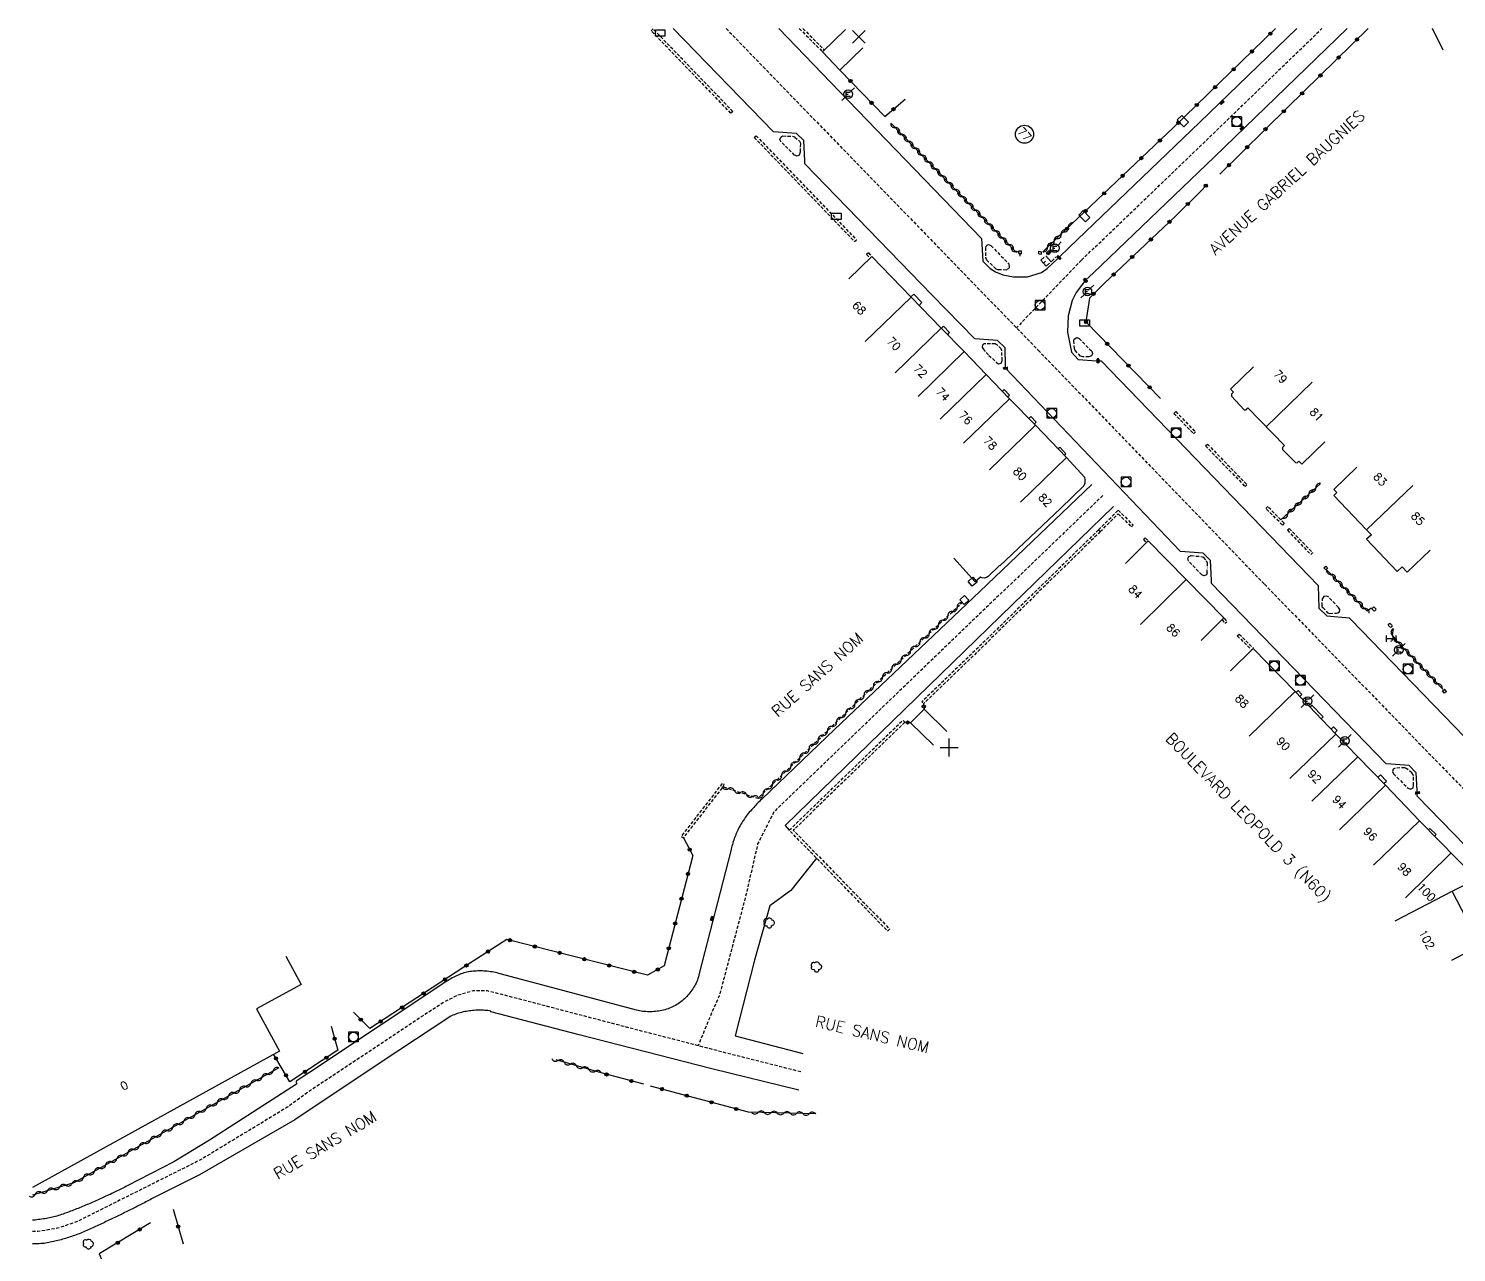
# Model space of a CAD drawing. Header units: millimetres. Extents: x 94999 to 96000, y 132000 to 133001.
# Drawn here: x 94999.4 to 95222.4, y 132808.9 to 133000 of the extents above; entities that cross this region are included whole.
import ezdxf
from ezdxf.enums import TextEntityAlignment as Align

# ---------------------------------------------------------------- set-up
doc = ezdxf.new("R2010")
doc.units = ezdxf.units.MM
doc.linetypes.add('DASHED', pattern=[0.75, 0.5, -0.25])
doc.layers.get('0').update_dxf_attribs({"linetype": 'CONTINUOUS'})
for name, color, linetype in [('W0001', 6, 'DASHED'), ('W0008', 7, 'CONTINUOUS'), ('W0100', 7, 'CONTINUOUS'), ('W0105', 7, 'CONTINUOUS'), ('W0112', 1, 'DASHED'), ('W0300', 7, 'CONTINUOUS'), ('W0310', 3, 'CONTINUOUS'), ('W0322', 7, 'CONTINUOUS'), ('W0400', 7, 'CONTINUOUS'), ('W0420', 7, 'CONTINUOUS'), ('W0471', 7, 'CONTINUOUS'), ('W0984', 7, 'CONTINUOUS'), ('W0989', 7, 'CONTINUOUS'), ('W0991', 7, 'CONTINUOUS'), ('W1102', 7, 'CONTINUOUS'), ('W1471', 7, 'CONTINUOUS'), ('W1474', 7, 'CONTINUOUS')]:
    doc.layers.add(name, color=color, linetype=linetype)
doc.styles.get("Standard").update_dxf_attribs({"font": 'romans.shx', "width": 0.85})

# ---------------------------------------------------------------- blocks, each defined once
blk = doc.blocks.new('T400')
for p, q in [((-0.15, 0.3), (0.15, 0.3)), ((-0.15, -0.25), (-0.15, 0.3)), ((-0.15, 0.15), (0.15, 0.15)), ((-0.15, 0), (0.15, 0)), ((0.15, 0.3), (0.15, -0.25)), ((-0.15, -0.15), (0.15, -0.15)), ((-0.15, -0.25), (-0.15, -0.3)), ((-0.15, -0.3), (0.15, -0.3)), ((0.15, -0.3), (0.15, -0.25))]:
    blk.add_line(p, q)
blk = doc.blocks.new('T471')
for p, q in [((-0.333334, 0.333334), (-0.333334, -0.333334)), ((-0.333334, 0.333334), (0.333334, 0.333334)), ((-0.333334, 0), (0, 0)), ((0.500001, 0.500001), (1.000002, 1.000002)), ((-0.500001, -0.500001), (-1.000002, -1.000002)), ((-0.333334, -0.333334), (0.333334, -0.333334))]:
    blk.add_line(p, q)
blk.add_ellipse((0, 0), major_axis=(0.471405, 0.471405), ratio=1, start_param=5.4977871438, end_param=11.780972451)
blk = doc.blocks.new('T420')
for p, q in [((0.75, 0.75), (-0.75, 0.75)), ((-0.75, 0.75), (-0.75, -0.75)), ((0.75, 0.75), (0.75, -0.75)), ((0.75, -0.75), (-0.75, -0.75))]:
    blk.add_line(p, q)
blk.add_ellipse((0, 0), major_axis=(-0.53, 0.53), ratio=1, start_param=3.926991, end_param=10.210176)
blk = doc.blocks.new('T1471')
at = {"color": 0, "linetype": 'Continuous', "flags": 128}
blk.add_lwpolyline([(-0.75, -0.5), (-0.75, 0.5), (0.75, 0.5), (0.75, -0.5), (-0.75, -0.5)], dxfattribs=at)
blk = doc.blocks.new('t991o')
at = {"color": 0, "linetype": 'Continuous'}
for p, q in [((-1, 1), (1, -1)), ((-1, -1), (1, 1))]:
    blk.add_line(p, q, dxfattribs=at)
blk = doc.blocks.new('t322o')
at = {"color": 0, "linetype": 'Continuous'}
for radius in [0.25, 0.15]:
    blk.add_circle((0, 0), radius, dxfattribs=at)
blk = doc.blocks.new('t310o')
at = {"color": 0, "linetype": 'Continuous'}
for centre, start, end in [((-0.5, 0.38), 216.8699, 323.1304), ((0.5, -0.37), 36.8699, 143.1303)]:
    blk.add_arc(centre, 0.625, start, end, dxfattribs=at)
blk = doc.blocks.new('t112o')
at = {"color": 0, "linetype": 'Continuous'}
for p, q in [((-0.5, 0.5), (0.5, 0.5)), ((-0.5, -0.5), (-0.5, 0.5)), ((0.5, 0.5), (0.5, -0.5)), ((0.5, -0.5), (-0.5, -0.5))]:
    blk.add_line(p, q, dxfattribs=at)
blk = doc.blocks.new('T300')
for p, q in [((-0.8, 0.51), (-0.86, 0.34)), ((-0.86, 0.34), (-0.86, 0.17)), ((-0.86, 0.17), (-0.74, 0.06)), ((-0.69, 0.63), (-0.8, 0.51)), ((-0.8, -0.06), (-0.74, 0.06)), ((-0.74, 0.06), (-0.69, 0.11)), ((-0.57, 0.69), (-0.69, 0.63)), ((-0.46, 0.69), (-0.57, 0.69)), ((-0.29, 0.63), (-0.46, 0.69)), ((-0.29, 0.63), (-0.17, 0.74)), ((-0.23, 0.57), (-0.29, 0.63)), ((-0.17, 0.74), (-0.06, 0.8)), ((-0.06, 0.8), (0.06, 0.8)), ((0.06, 0.8), (0.23, 0.74)), ((0.23, 0.74), (0.34, 0.63)), ((0.34, 0.63), (0.4, 0.51)), ((0.46, 0.46), (0.34, 0.46)), ((0.4, 0.51), (0.4, 0.46)), ((0.57, 0.4), (0.46, 0.46)), ((0.57, 0.4), (0.69, 0.29)), ((0.69, 0.29), (0.74, 0.17)), ((0.74, 0.06), (0.69, -0.17)), ((0.74, 0.17), (0.74, 0.06)), ((-0.8, -0.17), (-0.8, -0.06)), ((-0.8, -0.23), (-0.8, -0.17)), ((-0.74, -0.34), (-0.8, -0.23)), ((-0.69, -0.4), (-0.74, -0.34)), ((-0.51, -0.46), (-0.69, -0.4)), ((-0.4, -0.46), (-0.51, -0.46)), ((-0.4, -0.46), (-0.34, -0.46)), ((-0.34, -0.46), (-0.34, -0.4)), ((-0.34, -0.51), (-0.34, -0.46)), ((-0.29, -0.63), (-0.34, -0.51)), ((-0.17, -0.74), (-0.29, -0.63)), ((-0.06, -0.8), (-0.17, -0.74)), ((0.06, -0.8), (-0.06, -0.8)), ((0.17, -0.74), (0.06, -0.8)), ((0.23, -0.69), (0.17, -0.74)), ((0.29, -0.46), (0.23, -0.46)), ((0.29, -0.63), (0.23, -0.69)), ((0.46, -0.4), (0.29, -0.46)), ((0.34, -0.51), (0.29, -0.63)), ((0.34, -0.51), (0.34, -0.46)), ((0.57, -0.34), (0.46, -0.4)), ((0.63, -0.29), (0.57, -0.34)), ((0.69, -0.17), (0.63, -0.29))]:
    blk.add_line(p, q)
blk = doc.blocks.new('T1474')
at = {"color": 0, "linetype": 'Continuous', "flags": 128}
for points in [[(-0.75, -0.5), (-0.75, 0.5)], [(-0.75, 0), (0.75, 0)], [(0.75, 0), (0.75, -0.5), (0.75, 0.5)]]:
    blk.add_lwpolyline(points, dxfattribs=at)

msp = doc.modelspace()

# ---------------------------------------------------------------- linework, layer by layer
at = {"layer": 'W0001'}
msp.add_line((95163.84, 132963.84), (95153.7, 132953.28), dxfattribs=at)
msp.add_lwpolyline([(95108.35, 133000), (95114.13, 132994.03), (95150.15, 132956.94), (95157.1, 132949.78), (95192.44, 132913.24), (95227.77, 132876.93), (95249.36, 132854.59), (95288.1, 132814.52)], dxfattribs=at)
at = {"layer": 'W0001', "flags": 128}
for points in [[(95163.84, 132963.84), (95182.18, 132981.43), (95201.39, 133000)], [(95167.17, 132927.09), (95148.25, 132908.91), (95129.24, 132890.63), (95115.81, 132877.72), (95113.27, 132872.7), (95111.48, 132864.89), (95107.96, 132851.55), (95107.26, 132848.97), (95106.13, 132846.47), (95103.98, 132841.2)], [(95120.01, 132837.12), (95109.39, 132839.8), (95092.13, 132844.27), (95073.37, 132849.18), (95071.1, 132849.75), (95068.79, 132849.75), (95066.32, 132849.03), (95064.39, 132848.06), (95060.73, 132845.69), (95043.26, 132834.1), (95039.81, 132831.6), (95026.34, 132823.43), (95006.9, 132813.7), (95003.92, 132812.7), (95000.84, 132812.19), (95000, 132812.2)]]:
    msp.add_lwpolyline(points, dxfattribs=at)
at = {"layer": 'W0008'}
msp.add_line((95115.76, 132983.89), (95100.09, 133000), dxfattribs=at)
for points in [[(95116.58, 133000), (95127.42, 132988.76), (95148.22, 132967.23), (95148.43, 132963.71), (95149.61, 132962.52), (95150.41, 132962.04), (95151.59, 132961.56), (95153.24, 132961.23), (95155.43, 132961.25), (95157.58, 132961.91), (95158.51, 132962.55), (95160.11, 132964.04), (95160.31, 132964.27), (95161.92, 132965.8)], [(95240.63, 132855.12), (95216.29, 132880.16), (95216.31, 132880.68), (95216.26, 132881.03), (95216.11, 132883.82), (95215.02, 132884.94), (95211.42, 132885.21), (95211.42, 132885.21), (95184.17, 132913.37), (95184.15, 132913.89), (95183.99, 132916.94), (95182.87, 132918.12), (95179.33, 132918.35), (95152, 132946.97), (95151.99, 132947.3), (95151.91, 132950.16), (95150.74, 132951.31), (95147.21, 132951.55), (95140.47, 132958.45), (95120.63, 132978.88), (95120.63, 132979.37), (95120.46, 132982.51), (95119.33, 132983.64), (95115.76, 132983.89)], [(95165.73, 132961.87), (95164.49, 132960.7), (95163, 132958.78), (95162.38, 132957.55), (95161.76, 132955.17), (95161.69, 132952.59), (95162.29, 132949.48), (95163.34, 132948.34), (95166.17, 132948.12), (95166.43, 132948.12), (95166.9, 132948.12), (95200.81, 132913.07), (95200.94, 132909.51), (95202.16, 132908.33), (95205.68, 132908.02), (95205.99, 132907.71), (95222.04, 132891.09), (95239.26, 132873.32)]]:
    msp.add_lwpolyline(points, dxfattribs=at)
at = {"layer": 'W0008', "flags": 128}
for points in [[(95161.94, 132965.81), (95182.26, 132985.31), (95197.46, 133000)], [(95165.73, 132961.87), (95184.65, 132980), (95205.37, 133000)], [(95165.48, 132928.82), (95147.97, 132912.14), (95125.3, 132890.57), (95113.92, 132879.7), (95113.73, 132879.52), (95113.54, 132879.34), (95113.36, 132879.15), (95113.17, 132878.97), (95112.99, 132878.78), (95112.82, 132878.59), (95112.65, 132878.4), (95112.48, 132878.21), (95112.31, 132878.02), (95112.14, 132877.83), (95111.97, 132877.64), (95111.81, 132877.44), (95111.65, 132877.25), (95111.49, 132877.04), (95111.34, 132876.84), (95111.2, 132876.63), (95111.05, 132876.42), (95110.91, 132876.21), (95110.78, 132876), (95110.65, 132875.78), (95110.52, 132875.56), (95110.4, 132875.34), (95110.29, 132875.11), (95110.19, 132874.88), (95110.09, 132874.66), (95109.99, 132874.44), (95109.89, 132874.21), (95109.8, 132873.98), (95109.71, 132873.76), (95109.63, 132873.53), (95109.55, 132873.3), (95109.47, 132873.06), (95109.39, 132872.83), (95109.32, 132872.6), (95109.25, 132872.36), (95109.18, 132872.13), (95109.12, 132871.89), (95109.06, 132871.65), (95104.16, 132852.46), (95104.1, 132852.21), (95104.03, 132851.95), (95103.95, 132851.7), (95103.86, 132851.45), (95103.76, 132851.21), (95103.65, 132850.97), (95103.53, 132850.73), (95103.4, 132850.5), (95103.27, 132850.28), (95103.14, 132850.07), (95103, 132849.86), (95102.85, 132849.65), (95102.7, 132849.45), (95102.54, 132849.26), (95102.38, 132849.07), (95102.2, 132848.89), (95102.03, 132848.71), (95101.84, 132848.54), (95101.65, 132848.37), (95101.46, 132848.21), (95101.26, 132848.05), (95101.05, 132847.9), (95100.85, 132847.76), (95100.64, 132847.63), (95100.42, 132847.5), (95100.2, 132847.38), (95099.98, 132847.26), (95099.75, 132847.16), (95099.51, 132847.06), (95099.27, 132846.97), (95099.03, 132846.89), (95098.79, 132846.82), (95098.55, 132846.76), (95098.3, 132846.7), (95098.06, 132846.65), (95097.81, 132846.61), (95097.56, 132846.58), (95097.31, 132846.55), (95097.06, 132846.53), (95096.8, 132846.51), (95096.55, 132846.5), (95096.3, 132846.5), (95096.05, 132846.5), (95095.81, 132846.52), (95095.56, 132846.54), (95095.31, 132846.57), (95095.07, 132846.61), (95094.83, 132846.65), (95094.59, 132846.71), (95094.35, 132846.77), (95082.04, 132850.01), (95073.08, 132852.43), (95072.83, 132852.5), (95072.58, 132852.57), (95072.33, 132852.62), (95072.07, 132852.67), (95071.82, 132852.72), (95071.56, 132852.76), (95071.31, 132852.79), (95071.05, 132852.82), (95070.79, 132852.84), (95070.53, 132852.86), (95070.29, 132852.87), (95070.04, 132852.87), (95069.8, 132852.87), (95069.56, 132852.87), (95069.32, 132852.86), (95069.07, 132852.85), (95068.83, 132852.83), (95068.59, 132852.8), (95068.35, 132852.77), (95068.11, 132852.73), (95067.87, 132852.68), (95067.63, 132852.62), (95067.4, 132852.56), (95067.16, 132852.48), (95066.93, 132852.4), (95066.7, 132852.31), (95066.48, 132852.22), (95066.25, 132852.12), (95066.03, 132852.02), (95065.8, 132851.91), (95065.58, 132851.79), (95065.36, 132851.67), (95065.15, 132851.54), (95064.93, 132851.41), (95064.73, 132851.26), (95043.13, 132836.92), (95041.2, 132835.65), (95041.25, 132835.21), (95027.66, 132826.48), (95022.1, 132823.08), (95014.8, 132819.31), (95014.58, 132819.2), (95014.36, 132819.09), (95014.14, 132818.97), (95013.92, 132818.86), (95013.7, 132818.75), (95013.48, 132818.64), (95013.26, 132818.54), (95013.04, 132818.43), (95012.82, 132818.32), (95012.6, 132818.21), (95012.38, 132818.11), (95012.16, 132818), (95011.94, 132817.9), (95011.71, 132817.8), (95011.49, 132817.69), (95011.27, 132817.59), (95011.04, 132817.49), (95010.82, 132817.39), (95010.6, 132817.29), (95010.37, 132817.19), (95010.15, 132817.09), (95009.92, 132816.99), (95009.69, 132816.89), (95009.46, 132816.79), (95009.23, 132816.69), (95009, 132816.59), (95008.77, 132816.49), (95008.54, 132816.39), (95008.3, 132816.29), (95008.07, 132816.2), (95007.84, 132816.1), (95007.61, 132816), (95007.37, 132815.91), (95007.14, 132815.81), (95006.91, 132815.72), (95006.67, 132815.62), (95006.44, 132815.53), (95006.21, 132815.44), (95005.97, 132815.35), (95005.74, 132815.26), (95005.5, 132815.18), (95005.26, 132815.09), (95005.02, 132815.01), (95004.79, 132814.92), (95004.55, 132814.84), (95004.31, 132814.76), (95004.07, 132814.69), (95003.84, 132814.61), (95003.6, 132814.55), (95003.37, 132814.49), (95003.14, 132814.43), (95002.9, 132814.38), (95002.66, 132814.33), (95002.43, 132814.28), (95002.18, 132814.24), (95001.93, 132814.2), (95001.68, 132814.16), (95001.42, 132814.12), (95001.17, 132814.09), (95000.92, 132814.05), (95000.67, 132814.02), (95000.42, 132813.99), (95000.17, 132813.97), (95000, 132813.95)], [(95168.85, 132925.36), (95153.1, 132910.09), (95117.56, 132875.58), (95118.22, 132874.87)], [(95122.47, 132870.48), (95118.43, 132865.41), (95115.15, 132863.03), (95112.76, 132854.54), (95109.76, 132842.74), (95120.34, 132840.01)], [(95119.69, 132834.24), (95106.1, 132837.59), (95085.42, 132842.92), (95071.6, 132846.47), (95071.62, 132846.61), (95071.38, 132846.65), (95071.15, 132846.68), (95070.91, 132846.7), (95070.67, 132846.72), (95070.44, 132846.74), (95070.2, 132846.75), (95069.96, 132846.75), (95069.72, 132846.75), (95069.48, 132846.74), (95069.24, 132846.73), (95068.99, 132846.72), (95068.74, 132846.69), (95068.5, 132846.67), (95068.25, 132846.64), (95068.01, 132846.6), (95067.76, 132846.56), (95067.52, 132846.52), (95067.28, 132846.47), (95067.04, 132846.41), (95066.8, 132846.35), (95066.57, 132846.28), (95066.34, 132846.21), (95066.12, 132846.13), (95065.9, 132846.04), (95065.68, 132845.95), (95065.47, 132845.85), (95065.25, 132845.74), (95065.04, 132845.62), (95054.61, 132838.72), (95040.97, 132829.65), (95026.08, 132821.06), (95018.8, 132817.39), (95018.58, 132817.28), (95018.37, 132817.16), (95018.15, 132817.05), (95017.93, 132816.93), (95017.71, 132816.82), (95017.49, 132816.7), (95017.27, 132816.59), (95017.05, 132816.47), (95016.83, 132816.36), (95016.61, 132816.25), (95016.39, 132816.14), (95016.17, 132816.02), (95015.95, 132815.91), (95015.73, 132815.8), (95015.51, 132815.69), (95015.29, 132815.58), (95015.07, 132815.47), (95014.85, 132815.36), (95014.63, 132815.25), (95014.4, 132815.14), (95014.18, 132815.03), (95013.96, 132814.92), (95013.74, 132814.81), (95013.52, 132814.71), (95013.29, 132814.6), (95013.07, 132814.49), (95012.85, 132814.39), (95012.62, 132814.28), (95012.4, 132814.17), (95012.18, 132814.07), (95011.95, 132813.96), (95011.72, 132813.85), (95011.49, 132813.74), (95011.26, 132813.63), (95011.03, 132813.52), (95010.8, 132813.41), (95010.57, 132813.3), (95010.34, 132813.19), (95010.11, 132813.08), (95009.88, 132812.97), (95009.65, 132812.86), (95009.42, 132812.76), (95009.19, 132812.65), (95008.96, 132812.54), (95008.73, 132812.44), (95008.5, 132812.34), (95008.26, 132812.23), (95008.03, 132812.14), (95007.79, 132812.04), (95007.56, 132811.94), (95007.32, 132811.85), (95007.08, 132811.76), (95006.84, 132811.67), (95006.6, 132811.58), (95006.36, 132811.5), (95006.12, 132811.42), (95005.89, 132811.35), (95005.65, 132811.27), (95005.42, 132811.2), (95005.18, 132811.13), (95004.94, 132811.05), (95004.71, 132810.99), (95004.47, 132810.92), (95004.23, 132810.85), (95003.99, 132810.79), (95003.75, 132810.73), (95003.51, 132810.67), (95003.27, 132810.62), (95003.03, 132810.57), (95002.79, 132810.52), (95002.55, 132810.47), (95002.31, 132810.43), (95002.06, 132810.39), (95001.82, 132810.35), (95001.57, 132810.32), (95001.32, 132810.3), (95001.08, 132810.27), (95000.82, 132810.26), (95000.57, 132810.25), (95000.32, 132810.26), (95000.07, 132810.27), (95000, 132810.27)]]:
    msp.add_lwpolyline(points, dxfattribs=at)
at = {"layer": 'W0100', "flags": 128}
for points in [[(95220.36, 132996.64), (95218.69, 133000)], [(95160.6, 132925.14), (95151.11, 132916.12), (95151.06, 132916.17), (95149.25, 132914.46), (95149.02, 132914.31), (95148.68, 132914.22), (95148.31, 132914.25), (95148.07, 132914.37), (95147.23, 132913.62), (95143.9, 132917.34)], [(95140.72, 132888.1), (95137.15, 132891.6), (95139.26, 132893.74), (95142.82, 132890.24)], [(95039.6, 132855.16), (95041.99, 132850.77), (95034.99, 132846.95), (95038.59, 132840.37), (95000, 132819.07)]]:
    msp.add_lwpolyline(points, dxfattribs=at)
at = {"layer": 'W0100'}
for points in [[(95129.72, 132996.98), (95126.1, 132993.53), (95123.38, 132996.39), (95126.99, 132999.84)], [(95127.51, 132960.94), (95131.1, 132964.41), (95137.23, 132958.08), (95141.93, 132953.24), (95145.51, 132949.57), (95148.98, 132945.97), (95152.61, 132942.22), (95156.65, 132938.07), (95161.52, 132933.01), (95164.33, 132929.97), (95164.35, 132929.54), (95164.38, 132929.01), (95164.2, 132928.61), (95160.6, 132925.14)], [(95158.31, 132964.96), (95158.51, 132964.76), (95159.09, 132965.28), (95158.89, 132965.48), (95158.31, 132964.96)], [(95159.09, 132965.28), (95158.51, 132964.76), (95158.31, 132964.96)], [(95190.72, 132947.19), (95187.13, 132943.7), (95187.58, 132943.21), (95187.28, 132942.94), (95187.26, 132942.59), (95189.26, 132940.5), (95189.56, 132940.5), (95189.85, 132940.77), (95195.56, 132934.89), (95195.26, 132934.61), (95195.23, 132934.29), (95197.25, 132932.24), (95197.51, 132932.19), (95197.81, 132932.46), (95198.27, 132931.98), (95201.85, 132935.46)], [(95206.85, 132931.51), (95203.24, 132928.05), (95203.71, 132927.55), (95203.24, 132927.1), (95208.39, 132921.74), (95209.12, 132920.98), (95208.37, 132920.27), (95213.17, 132915.26), (95213.91, 132915.97), (95214.71, 132915.13), (95218.32, 132918.59)], [(95170.72, 132916.5), (95174.29, 132920.01), (95186.1, 132907.98), (95182.53, 132904.47)], [(95221.69, 132854.58), (95226.12, 132856.89), (95221.72, 132865.33), (95225.52, 132867.27), (95216.66, 132876.33), (95211.32, 132881.87), (95207.01, 132886.32), (95203.6, 132889.84), (95197.2, 132896.52), (95190.67, 132903.21), (95187.1, 132899.72)]]:
    msp.add_lwpolyline(points, dxfattribs=at)
at = {"layer": 'W0105'}
for p, q in [((95137.21, 132958.1), (95137.68, 132958.55)), ((95137.68, 132958.55), (95138.94, 132957.22)), ((95138.49, 132956.79), (95138.94, 132957.22)), ((95141.96, 132953.2), (95142.3, 132953.53)), ((95142.3, 132953.53), (95143.26, 132952.53)), ((95142.92, 132952.21), (95143.26, 132952.53)), ((95151.49, 132943.38), (95151.76, 132943.64)), ((95151.76, 132943.64), (95152.59, 132942.77)), ((95152.32, 132942.52), (95152.59, 132942.77)), ((95155.62, 132939.11), (95155.95, 132939.43)), ((95155.95, 132939.43), (95156.78, 132938.55)), ((95156.46, 132938.24), (95156.78, 132938.55)), ((95160.21, 132934.36), (95160.49, 132934.63)), ((95161.42, 132933.63), (95160.49, 132934.63)), ((95161.16, 132933.38), (95161.42, 132933.63)), ((95197.37, 132896.34), (95197.69, 132896.65)), ((95198.29, 132896.04), (95197.69, 132896.65)), ((95197.96, 132895.72), (95198.29, 132896.04)), ((95199.51, 132894.1), (95199.81, 132894.38)), ((95201.58, 132892.55), (95199.81, 132894.38)), ((95201.28, 132892.26), (95201.58, 132892.55)), ((95202.84, 132890.63), (95203.19, 132890.97)), ((95203.77, 132890.39), (95203.19, 132890.97)), ((95203.41, 132890.04), (95203.77, 132890.39)), ((95210.14, 132883.09), (95210.55, 132883.48)), ((95211.49, 132882.5), (95210.55, 132883.48)), ((95211.08, 132882.12), (95211.49, 132882.5)), ((95218.03, 132874.93), (95218.25, 132875.14)), ((95218.25, 132875.14), (95219.23, 132874.17)), ((95219, 132873.94), (95219.23, 132874.17))]:
    msp.add_line(p, q, dxfattribs=at)
at = {"layer": 'W0112'}
for p, q in [((95119.78, 133000), (95123.39, 132996.39)), ((95120.35, 133000), (95123.67, 132996.67)), ((95096.64, 132999.66), (95096.93, 132999.94)), ((95109.1, 132986.78), (95096.64, 132999.66)), ((95109.39, 132987.06), (95096.93, 132999.94)), ((95109.39, 132987.06), (95109.1, 132986.78)), ((95112.74, 132983.01), (95113.03, 132983.28)), ((95112.74, 132983.01), (95128.4, 132966.76)), ((95113.03, 132983.28), (95128.69, 132967.04)), ((95119.94, 132982.01), (95119.91, 132980.7)), ((95128.4, 132966.76), (95128.69, 132967.04)), ((95130.58, 132964.99), (95130.28, 132964.72)), ((95130.28, 132964.72), (95130.81, 132964.14)), ((95130.58, 132964.99), (95131.1, 132964.41)), ((95149.72, 132966.1), (95152.53, 132963.23)), ((95154.05, 132964.89), (95154.09, 132965.28)), ((95154.09, 132965.28), (95154.5, 132965.28)), ((95157.19, 132964.83), (95157.21, 132965.23)), ((95157.21, 132965.23), (95157.62, 132965.16)), ((95149.37, 132948.97), (95150.62, 132947.84)), ((95164.52, 132950.52), (95165.48, 132949.63)), ((95178.28, 132939.93), (95178.57, 132940.21)), ((95178.28, 132939.93), (95181.35, 132936.75)), ((95178.57, 132940.21), (95181.64, 132937.02)), ((95181.64, 132937.02), (95181.35, 132936.75)), ((95183.23, 132934.86), (95183.51, 132935.14)), ((95183.23, 132934.86), (95189.41, 132928.5)), ((95183.51, 132935.14), (95189.7, 132928.78)), ((95189.7, 132928.78), (95189.41, 132928.5)), ((95166.79, 132921.46), (95169.59, 132924.25)), ((95169.59, 132924.25), (95171.64, 132922.19)), ((95192.64, 132925.09), (95192.93, 132925.37)), ((95195.23, 132922.49), (95192.64, 132925.09)), ((95195.51, 132922.77), (95192.93, 132925.37)), ((95171.64, 132922.19), (95171.92, 132922.47)), ((95195.51, 132922.77), (95195.23, 132922.49)), ((95196, 132921.67), (95196.29, 132921.95)), ((95196.29, 132921.95), (95199.95, 132918.17)), ((95166.51, 132921.75), (95166.79, 132921.46)), ((95173.51, 132920.23), (95173.81, 132920.51)), ((95173.51, 132920.23), (95173.99, 132919.73)), ((95173.81, 132920.51), (95174.28, 132920.01)), ((95196, 132921.67), (95199.66, 132917.89)), ((95199.95, 132918.17), (95199.66, 132917.89)), ((95183.5, 132915.02), (95183.5, 132915.78)), ((95201.71, 132915.81), (95201.99, 132916.09)), ((95201.71, 132915.81), (95202, 132915.52)), ((95201.99, 132916.09), (95202.28, 132915.8)), ((95202.28, 132915.8), (95202, 132915.52)), ((95201.45, 132909.89), (95201.48, 132911.02)), ((95209.22, 132909.42), (95209.5, 132909.71)), ((95209.22, 132909.42), (95209.6, 132909.05)), ((95209.5, 132909.71), (95209.88, 132909.33)), ((95209.88, 132909.33), (95209.6, 132909.05)), ((95185.81, 132907.72), (95186.23, 132907.15)), ((95186.12, 132907.96), (95186.55, 132907.39)), ((95186.23, 132907.15), (95186.55, 132907.39)), ((95211.74, 132906.86), (95212.01, 132907.15)), ((95211.74, 132906.86), (95212.14, 132906.49)), ((95212.01, 132907.15), (95212.41, 132906.78)), ((95212.41, 132906.78), (95212.14, 132906.49)), ((95188.18, 132905.19), (95188.46, 132905.47)), ((95188.18, 132905.19), (95190.41, 132902.99)), ((95188.46, 132905.47), (95190.69, 132903.27)), ((95220.25, 132896.59), (95220.55, 132896.85)), ((95220.55, 132896.25), (95220.25, 132896.59)), ((95220.85, 132896.51), (95220.55, 132896.85)), ((95220.85, 132896.51), (95220.55, 132896.25)), ((95212.59, 132883.65), (95214.86, 132881.39))]:
    msp.add_line(p, q, dxfattribs=at)
for points in [[(95119.91, 132980.7), (95119.75, 132980.23), (95119.46, 132980.1), (95119.05, 132980.23), (95116.88, 132982.35), (95116.74, 132982.67), (95116.87, 132983.06), (95117.21, 132983.23), (95118.7, 132983.19), (95118.92, 132983.14), (95119.09, 132983.06), (95119.81, 132982.41), (95119.93, 132982.22), (95119.94, 132982.01)], [(95149.72, 132966.1), (95149.39, 132966.25), (95149.1, 132966.21), (95148.9, 132965.99), (95148.85, 132965.79), (95148.85, 132964.23), (95148.85, 132964.23), (95148.96, 132964.05), (95149.03, 132963.88), (95150.49, 132962.49), (95150.72, 132962.39), (95150.86, 132962.38), (95152.09, 132962.35), (95152.47, 132962.52), (95152.59, 132962.7), (95152.53, 132963.23)], [(95154.05, 132964.89), (95154.46, 132964.89), (95154.5, 132965.28)], [(95157.19, 132964.83), (95157.6, 132964.77), (95157.62, 132965.16)], [(95165.48, 132949.63), (95165.56, 132949.27), (95165.55, 132949.24), (95165.42, 132948.91), (95165.02, 132948.76), (95164.05, 132948.77), (95163.88, 132948.8), (95163.72, 132948.87), (95162.96, 132949.63), (95162.79, 132949.82), (95162.76, 132950.03), (95162.67, 132951.19), (95162.71, 132951.5), (95163.12, 132951.76), (95163.51, 132951.63), (95164.52, 132950.52)], [(95150.62, 132947.84), (95150.88, 132947.66), (95150.88, 132947.66), (95151.29, 132947.76), (95151.46, 132948.19), (95151.39, 132949.73), (95151.31, 132949.99), (95150.74, 132950.57), (95150.54, 132950.7), (95150.37, 132950.77), (95148.9, 132950.8), (95148.6, 132950.77), (95148.4, 132950.56), (95148.35, 132950.25), (95148.48, 132949.98), (95149.37, 132948.97)], [(95166.51, 132921.75), (95169.59, 132924.81), (95171.92, 132922.47)], [(95183.5, 132915.02), (95183.36, 132914.71), (95183, 132914.58), (95182.62, 132914.71), (95180.57, 132916.86), (95180.44, 132917.25), (95180.62, 132917.6), (95180.97, 132917.71), (95182.49, 132917.59), (95182.71, 132917.52), (95182.88, 132917.45), (95183.33, 132916.93), (95183.46, 132916.57), (95183.5, 132915.78)], [(95201.45, 132909.89), (95201.4, 132909.7), (95201.55, 132909.6), (95202.26, 132908.81), (95202.63, 132908.68), (95203.63, 132908.74), (95203.87, 132908.81), (95204.13, 132908.96), (95204.18, 132909.29), (95203.97, 132909.62), (95202.46, 132911.24), (95202.15, 132911.4), (95201.71, 132911.34), (95201.48, 132911.02)], [(95214.86, 132881.39), (95215.26, 132881.25), (95215.67, 132881.46), (95215.73, 132881.86), (95215.69, 132883.29), (95215.66, 132883.49), (95215.46, 132883.78), (95214.81, 132884.33), (95214.54, 132884.5), (95214.34, 132884.6), (95212.84, 132884.54), (95212.55, 132884.37), (95212.44, 132883.99), (95212.59, 132883.65)]]:
    msp.add_lwpolyline(points, dxfattribs=at)
at = {"layer": 'W0112', "flags": 128}
for points in [[(95166.51, 132921.75), (95148.27, 132903.9), (95138.9, 132894.87), (95139.17, 132894.58)], [(95166.79, 132921.46), (95148.54, 132903.62), (95139.17, 132894.58), (95139.26, 132893.74)], [(95107.89, 132881.61), (95108.03, 132882.03), (95107.73, 132882.13), (95101.34, 132873.91), (95101.69, 132873.64), (95107.89, 132881.61), (95107.89, 132881.61), (95113.35, 132879.84), (95132.82, 132898.78), (95145.17, 132910.36)]]:
    msp.add_lwpolyline(points, dxfattribs=at)
msp.add_lwpolyline([(95136.26, 132891.71), (95118.84, 132874.84), (95133.89, 132859.41), (95133.57, 132859.1), (95118.21, 132874.84), (95135.95, 132892.03)], close=True, dxfattribs=at)
at = {"layer": 'W0310'}
for p, q in [((95134.05, 132985.24), (95153.72, 132965.03)), ((95157.81, 132965.14), (95160.33, 132967.57)), ((95201.19, 132929), (95194.99, 132923.28))]:
    msp.add_line(p, q, dxfattribs=at)
for points in [[(95202.12, 132915.49), (95208.43, 132909.11), (95209.13, 132909.54)], [(95212.55, 132906.32), (95212.35, 132905.29), (95213.01, 132904.48), (95220.29, 132896.85)]]:
    msp.add_lwpolyline(points, dxfattribs=at)
at = {"layer": 'W0310', "flags": 128}
for points in [[(95038.47, 132837.77), (95006.47, 132819.79), (95000, 132817.89)], [(95088.83, 132836.95), (95081.81, 132838.98)], [(95122.34, 132830.56), (95111.86, 132830.81)]]:
    msp.add_lwpolyline(points, dxfattribs=at)
at = {"layer": 'W0322', "flags": 128}
for points in [[(95194.16, 133000), (95178.23, 132984.55), (95160.33, 132967.57)], [(95185.46, 132977.28), (95196.03, 132987.66), (95208.64, 133000)], [(95167.41, 132960.22), (95178.5, 132970.68), (95182.24, 132974.38), (95183.51, 132975.73)], [(95137.15, 132891.61), (95136.25, 132891.71)], [(95101.69, 132873.64), (95101.69, 132873.64), (95103.13, 132870.92), (95098.67, 132853.65), (95096.09, 132852.2), (95074.1, 132857.79), (95067.36, 132853.46), (95052.69, 132843.89), (95050.13, 132846.43)], [(95046.65, 132844.23), (95047.7, 132840.51), (95040.2, 132835.58), (95037.66, 132839.86)], [(95095.48, 132835.18), (95088.84, 132836.95)], [(95111.86, 132830.82), (95096.55, 132834.91)], [(95021.98, 132815.69), (95023.55, 132810.25)], [(95018.46, 132813.54), (95010.44, 132808.69), (95016.35, 132794.74)]]:
    msp.add_lwpolyline(points, dxfattribs=at)
at = {"layer": 'W0322'}
for points in [[(95126.11, 132993.53), (95133.12, 132986.27), (95136.32, 132988.97)], [(95167.45, 132960.26), (95165.08, 132957.92), (95164.52, 132954.21), (95176.2, 132942.24)]]:
    msp.add_lwpolyline(points, dxfattribs=at)
at = {"layer": 'W1102'}
for p, q in [((95130.04, 132951.13), (95137.23, 132958.08)), ((95134.75, 132946.27), (95141.93, 132953.24)), ((95138.36, 132942.58), (95145.51, 132949.57)), ((95141.78, 132939.03), (95148.98, 132945.97)), ((95199.88, 132944.8), (95192.7, 132937.83)), ((95145.42, 132935.27), (95152.61, 132942.22)), ((95149.48, 132931.09), (95156.65, 132938.07)), ((95154.32, 132926.07), (95161.52, 132933.01)), ((95215.6, 132928.67), (95208.39, 132921.74)), ((95173.06, 132906.98), (95180.2, 132913.99)), ((95190.04, 132889.54), (95197.2, 132896.52)), ((95196.38, 132882.92), (95203.6, 132889.84)), ((95199.82, 132879.37), (95207.01, 132886.32)), ((95204.14, 132874.91), (95211.32, 132881.87)), ((95209.45, 132869.39), (95216.66, 132876.33)), ((95214.43, 132864.31), (95221.57, 132871.3)), ((95212.85, 132860.7), (95221.72, 132865.33))]:
    msp.add_line(p, q, dxfattribs=at)
msp.add_circle((95154.95, 132983.51), 1.41, dxfattribs=at)

# ---------------------------------------------------------------- block references
at = {"layer": 'W0112'}
for p, rotation in [((95146.85, 132913.63), 310.7586244198139), ((95145.56, 132910.8), 313.4581916671705)]:
    msp.add_blockref('t112o', p, dxfattribs=dict(at, rotation=rotation))
at = {"layer": 'W0300'}
for p in [(95115.1, 132860.35), (95122.49, 132853.5), (95008.77, 132810.22)]:
    msp.add_blockref('T300', p, dxfattribs=at)
at = {"layer": 'W0310'}
for p, rotation in [((95134.75, 132984.53), 314.2098675758546), ((95135.79, 132983.45), 314.2098675758546), ((95136.84, 132982.38), 314.2098675758546), ((95137.89, 132981.3), 314.2098675758546), ((95138.93, 132980.23), 314.2098675758546), ((95139.98, 132979.15), 314.2098675758546), ((95141.02, 132978.08), 314.2098675758546), ((95142.07, 132977), 314.2098675758546), ((95143.12, 132975.92), 314.2098675758546), ((95144.16, 132974.85), 314.2098675758546), ((95145.21, 132973.77), 314.2098675758546), ((95146.25, 132972.7), 314.2098675758546), ((95147.3, 132971.62), 314.2098675758546), ((95148.35, 132970.55), 314.2098675758546), ((95149.39, 132969.47), 314.2098675758546), ((95150.44, 132968.4), 314.2098675758546), ((95160.7, 132967.91), 43.8283431701958), ((95161.78, 132968.95), 43.8283431701958), ((95151.48, 132967.32), 314.2098675758546), ((95152.53, 132966.25), 314.2098675758546), ((95158.53, 132965.84), 43.8283431701958), ((95159.61, 132966.88), 43.8283431701958), ((95153.57, 132965.17), 314.2098675758546), ((95200.45, 132928.32), 222.7370027715478), ((95198.25, 132926.29), 222.7370027715478), ((95199.35, 132927.3), 222.7370027715478), ((95196.05, 132924.25), 222.7370027715478), ((95197.15, 132925.27), 222.7370027715478), ((95202.83, 132914.78), 314.6296587380698), ((95203.88, 132913.71), 314.6296587380698), ((95204.93, 132912.64), 314.6296587380698), ((95205.99, 132911.58), 314.6296587380698), ((95207.04, 132910.51), 314.6296587380698), ((95142.98, 132908.31), 223.1432851376541), ((95144.44, 132909.68), 223.1432851376541), ((95208.09, 132909.44), 314.6296587380698), ((95140.07, 132905.57), 223.1432851376541), ((95141.53, 132906.94), 223.1432851376541), ((95212.36, 132905.34), 259.0529422408839), ((95138.61, 132904.2), 223.1432851376541), ((95213.29, 132904.19), 313.6134083462233), ((95135.69, 132901.47), 223.1432851376541), ((95137.15, 132902.84), 223.1432851376541), ((95214.32, 132903.11), 313.6134083462233), ((95215.36, 132902.02), 313.6134083462233), ((95134.23, 132900.1), 223.1432851376541), ((95216.39, 132900.93), 313.6134083462233), ((95217.43, 132899.85), 313.6134083462233), ((95218.46, 132898.76), 313.6134083462233), ((95131.34, 132897.34), 224.2206570081486), ((95132.77, 132898.73), 224.2206570081486), ((95219.5, 132897.68), 313.6134083462233), ((95128.47, 132894.55), 224.2206570081486), ((95129.9, 132895.94), 224.2206570081486), ((95127.04, 132893.15), 224.2206570081486), ((95124.17, 132890.36), 224.2206570081486), ((95125.6, 132891.76), 224.2206570081486), ((95122.74, 132888.97), 224.2206570081486), ((95119.87, 132886.18), 224.2206570081486), ((95121.3, 132887.57), 224.2206570081486), ((95117, 132883.39), 224.2206570081486), ((95118.44, 132884.78), 224.2206570081486), ((95108.69, 132881.35), 162.0401467343222), ((95115.57, 132882), 224.2206570081486), ((95110.59, 132880.73), 162.0401467343222), ((95112.49, 132880.12), 162.0401467343222), ((95114.14, 132880.6), 224.2206570081486), ((95037.6, 132837.28), 209.3256069423778), ((95082.1, 132838.9), 163.8531314102887), ((95084.03, 132838.34), 163.8531314102887), ((95085.95, 132837.78), 163.8531314102887), ((95087.87, 132837.23), 163.8531314102887), ((95032.37, 132834.34), 209.3256069423778), ((95034.11, 132835.32), 209.3256069423778), ((95035.86, 132836.3), 209.3256069423778), ((95028.88, 132832.38), 209.3256069423778), ((95030.62, 132833.36), 209.3256069423778), ((95025.39, 132830.42), 209.3256069423778), ((95027.14, 132831.4), 209.3256069423778), ((95113.34, 132830.78), 178.6374799738055), ((95115.34, 132830.73), 178.6374799738055), ((95117.34, 132830.68), 178.6374799738055), ((95119.34, 132830.64), 178.6374799738055), ((95121.34, 132830.59), 178.6374799738055), ((95021.91, 132828.46), 209.3256069423778), ((95023.65, 132829.44), 209.3256069423778), ((95016.67, 132825.52), 209.3256069423778), ((95018.42, 132826.5), 209.3256069423778), ((95020.16, 132827.48), 209.3256069423778), ((95013.19, 132823.56), 209.3256069423778), ((95014.93, 132824.54), 209.3256069423778), ((95009.7, 132821.6), 209.3256069423778), ((95011.44, 132822.58), 209.3256069423778), ((95004.27, 132819.14), 196.3388984897122), ((95006.19, 132819.71), 196.3388984897122), ((95007.96, 132820.62), 209.3256069423778), ((95000.43, 132818.02), 196.3388984897122), ((95002.35, 132818.58), 196.3388984897122)]:
    msp.add_blockref('t310o', p, dxfattribs=dict(at, rotation=rotation))
at = {"layer": 'W0322'}
for p, rotation in [((95193.35, 132999.21), 224.1133931319752), ((95206.88, 132998.28), 44.39875802609365), ((95190.48, 132996.43), 224.1133931319752), ((95204.02, 132995.48), 44.39875802609365), ((95187.61, 132993.64), 224.1133931319752), ((95127.76, 132991.82), 314.007979132543), ((95184.73, 132990.86), 224.1133931319752), ((95201.17, 132992.68), 44.39875802609365), ((95198.31, 132989.88), 44.39875802609365), ((95131.06, 132988.4), 314.007979132543), ((95134.49, 132987.42), 40.09320615124945), ((95181.86, 132988.07), 224.1133931319752), ((95195.45, 132987.08), 44.45488832334482), ((95178.99, 132985.29), 224.1133931319752), ((95192.59, 132984.28), 44.45488832334482), ((95176.1, 132982.53), 223.5038465685218), ((95173.2, 132979.77), 223.5038465685218), ((95189.74, 132981.48), 44.45488832334482), ((95186.88, 132978.68), 44.45488832334482), ((95170.29, 132977.02), 223.5038465685218), ((95183.26, 132975.47), 46.6410687623466), ((95167.39, 132974.27), 223.5038465685218), ((95164.49, 132971.51), 223.5038465685218), ((95180.46, 132972.62), 44.78128284579425), ((95161.59, 132968.76), 223.5038465685218), ((95177.6, 132969.82), 43.31512875390394), ((95174.69, 132967.08), 43.31512875390394), ((95171.78, 132964.34), 43.31512875390394), ((95168.87, 132961.59), 43.31512875390394), ((95165.76, 132958.59), 224.5868327708249), ((95164.55, 132954.18), 314.2974130712807), ((95167.87, 132950.78), 314.2974130712807), ((95171.18, 132947.38), 314.2974130712807), ((95174.5, 132943.98), 314.2974130712807), ((95102.66, 132871.82), 298.0349004331424), ((95102.39, 132868.03), 255.5073205723064), ((95101.39, 132864.16), 255.5073205723064), ((95100.39, 132860.28), 255.5073205723064), ((95074.58, 132857.67), 165.7477005285695), ((95071.16, 132855.9), 212.7411739077743), ((95078.46, 132856.68), 165.7477005285695), ((95082.34, 132855.7), 165.7477005285695), ((95099.39, 132856.41), 255.5073205723064), ((95067.79, 132853.73), 212.7411739077743), ((95086.21, 132854.71), 165.7477005285695), ((95090.09, 132853.73), 165.7477005285695), ((95093.97, 132852.74), 165.7477005285695), ((95097.67, 132853.09), 209.353500696127), ((95064.44, 132851.55), 213.1266549736906), ((95061.09, 132849.36), 213.1266549736906), ((95057.74, 132847.18), 213.1266549736906), ((95051.29, 132845.28), 135.2926330211462), ((95054.39, 132844.99), 213.1266549736906), ((95047.2, 132842.3), 285.8040909889914), ((95045.92, 132839.34), 213.2954745070123), ((95042.58, 132837.14), 213.2954745070123), ((95039.61, 132836.57), 120.6920545351564), ((95089.68, 132836.72), 165.0842648451041), ((95093.55, 132835.69), 165.0842648451041), ((95098.34, 132834.43), 165.0150726912985), ((95102.2, 132833.4), 165.0150726912985), ((95106.06, 132832.37), 165.0150726912985), ((95109.93, 132831.33), 165.0150726912985), ((95016.75, 132812.51), 211.1862651347233), ((95022.77, 132812.97), 105.4947889034687), ((95013.33, 132810.44), 211.1862651347233)]:
    msp.add_blockref('t322o', p, dxfattribs=dict(at, rotation=rotation))
for p in [(95139.22, 132894.16), (95136.7, 132891.66), (95038.04, 132839.23)]:
    msp.add_blockref('t322o', p, dxfattribs=at)
at = {"layer": 'W0400'}
for p, rotation in [((95185.79, 132988.47), 314.0291018203984), ((95188.93, 132984.41), 133.9844289047266), ((95160.31, 132964.27), 230.2295463028516), ((95164.49, 132960.7), 43.34428454811518), ((95152, 132946.97), 91.83326190856303), ((95166.43, 132948.12), 179.9194250283767), ((95216.31, 132880.68), 277.0972513326465), ((95106.14, 132861.04), 165.6876785768015)]:
    msp.add_blockref('T400', p, dxfattribs=dict(at, rotation=rotation))
at = {"layer": 'W0420'}
for p in [(95188.09, 132985.47), (95157.38, 132956.81), (95159.18, 132939.92), (95178.63, 132936.89), (95170.79, 132929.2), (95193.95, 132900.48), (95214.83, 132900), (95198.04, 132898.24), (95050.14, 132842.56)]:
    msp.add_blockref('T420', p, dxfattribs=at)
at = {"layer": 'W0471'}
for p in [(95127.4, 132989.76), (95159.69, 132965.7), (95164.77, 132958.95), (95213.42, 132903.02), (95199.15, 132895), (95204.98, 132888.8)]:
    msp.add_blockref('T471', p, dxfattribs=at)
at = {"layer": 'W0991'}
msp.add_blockref('t991o', (95129.06, 132998.71), dxfattribs=at)
at = {"layer": 'W0991', "rotation": 45.45593909242767}
msp.add_blockref('t991o', (95143.19, 132887.76), dxfattribs=at)
at = {"layer": 'W1471'}
for p in [(95098.05, 132999.3), (95125.58, 132970.7), (95164.34, 132954.05)]:
    msp.add_blockref('T1471', p, dxfattribs=at)
for p, rotation in [((95179.66, 132985.56), 314.0036940850632), ((95164.29, 132970.69), 314.0036940851342)]:
    msp.add_blockref('T1471', p, dxfattribs=dict(at, rotation=rotation))
at = {"layer": 'W1474'}
msp.add_blockref('T1474', (95212.26, 132904.76), dxfattribs=at)

# ---------------------------------------------------------------- texts
at = {"layer": 'W0984'}
msp.add_text('EL.', height=1.25, rotation=42.1505, dxfattribs=at).set_placement((95158.68, 132964.06), align=Align.MIDDLE)
at = {"layer": 'W0989'}
for s, rotation, p in [('AVENUE GABRIEL BAUGNIES', 42.6277, (95195.94, 132975.99)), ('RUE SANS NOM', 41.8901, (95122.6, 132899.13)), ('BOULEVARD LEOPOLD 3 (N60)', 314.2155, (95189.83, 132876.76)), ('RUE SANS NOM', 346.6468, (95131.18, 132842.98)), ('RUE SANS NOM', 30.9497, (95045.69, 132825.7))]:
    msp.add_text(s, height=1.75, rotation=rotation, dxfattribs=at).set_placement(p, align=Align.MIDDLE)
at = {"layer": 'W0991'}
for s, rotation, p in [('77', 313.448, (95154.95, 132983.51)), ('68', 314.0439, (95129.14, 132956.38)), ('70', 314.1134, (95134.56, 132950.78)), ('72', 314.3587, (95138.7, 132946.52)), ('79', 313.5167, (95194.94, 132945.64)), ('74', 313.9255, (95142.21, 132942.9)), ('76', 314.0641, (95145.76, 132939.23)), ('81', 313.5167, (95200.57, 132939.72)), ('78', 314.2088, (95149.6, 132935.27)), ('80', 313.9525, (95154.25, 132930.47)), ('83', 313.7892, (95210.51, 132929.63)), ('82', 313.9501, (95158.19, 132926.38)), ('85', 313.7894, (95216.4, 132923.49)), ('84', 314.476, (95172.27, 132912.08)), ('86', 314.476, (95178.18, 132906.06)), ('88', 314.2865, (95188.91, 132894.99)), ('90', 313.8069, (95195.36, 132888.32)), ('92', 314.053, (95200.27, 132883.22)), ('94', 314.1033, (95204.13, 132879.23)), ('96', 313.9169, (95208.96, 132874.23)), ('98', 314.3761, (95214.3, 132868.73)), ('100', 314.3713, (95217.72, 132865.18)), ('102', 297.5528, (95217.76, 132857.79)), ('0', 28.9002, (95014.34, 132834.98))]:
    msp.add_text(s, height=1.25, rotation=rotation, dxfattribs=at).set_placement(p, align=Align.MIDDLE)

doc.saveas('drawing.dxf')
